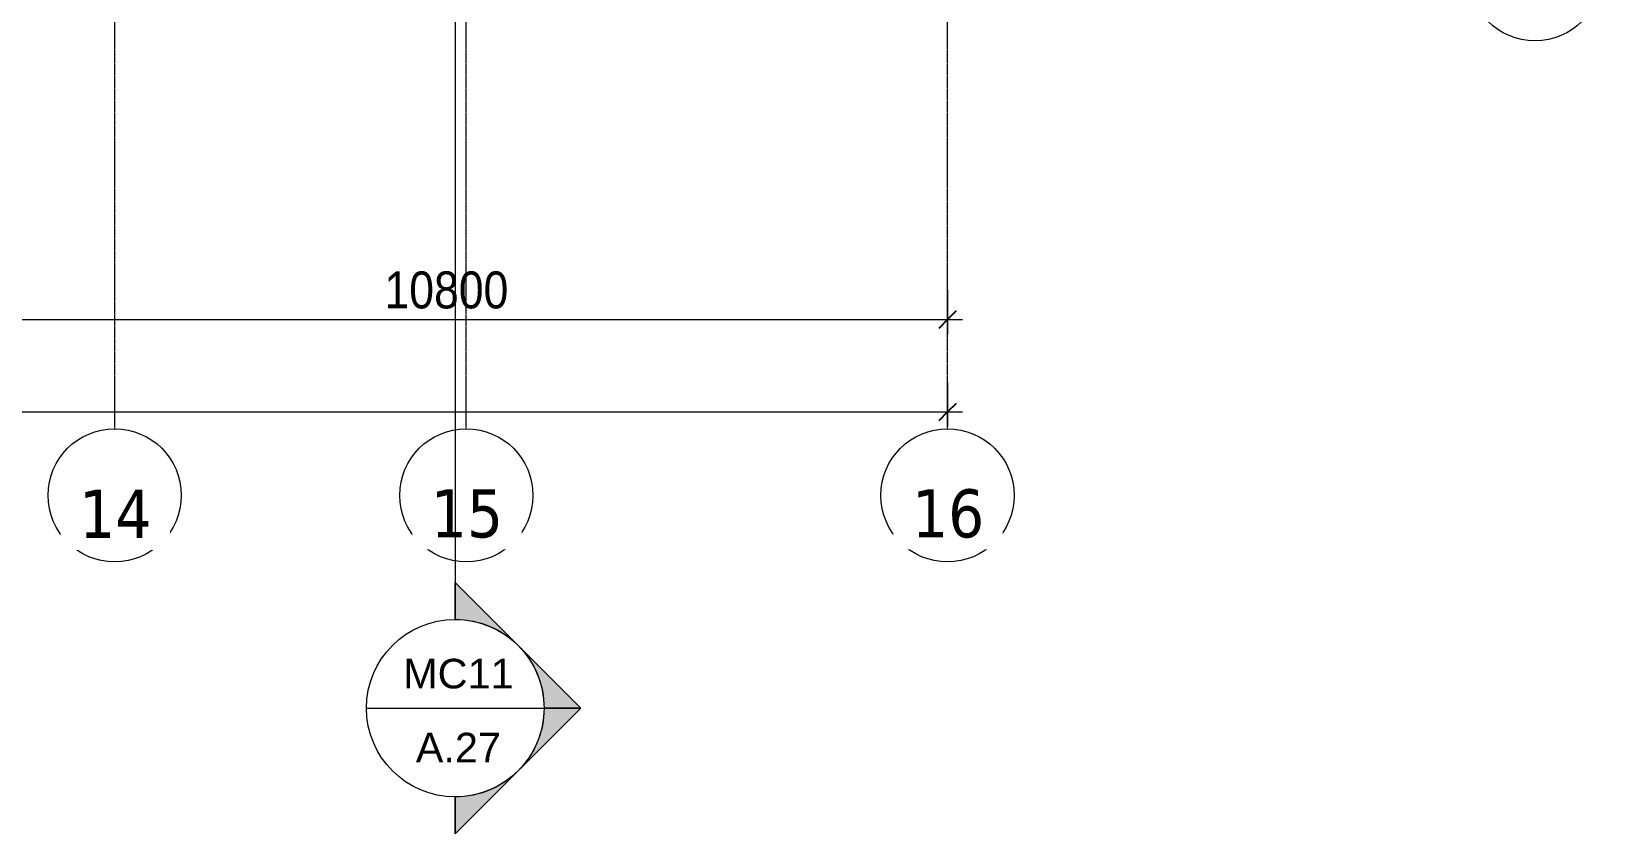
# Model space of a CAD drawing. Header units: millimetres. Extents: x 25998 to 252958, y -15958 to 83425.
# Drawn here: x 117353 to 134321, y 7940 to 16618 of the extents above; entities that cross this region are included whole.
import ezdxf

# ---------------------------------------------------------------- set-up
doc = ezdxf.new("R2010")
doc.units = ezdxf.units.MM
doc.linetypes.add('Dash Dot 3_16_', pattern=[7.9375, 4.7625, -1.5875, 0, -1.5875])
doc.linetypes.add('Grid Line', pattern=[22.225, 12.7, -3.175, 3.175, -3.175])
for name, color, linetype, lineweight in [('A-ANNO-DIMS', 211, 'Continuous', 9), ('A-ANNO-DIMS-160', 211, 'Continuous', 9), ('G-ANNO-SYMB', 111, 'Continuous', 9), ('G-ANNO-SYMB-1', 111, 'Dash Dot 3_16_', 18), ('S-GRID-1', 1, 'Grid Line', 9), ('S-GRID-IDEN', 1, 'Continuous', 9)]:
    doc.layers.add(name, color=color, linetype=linetype, lineweight=lineweight)
doc.styles.add('Arial_2', font='arial_0.ttf', dxfattribs={"height": 320})
doc.styles.add('Tahoma_B', font='tahomabd_0.ttf', dxfattribs={"height": 520})
doc.styles.add('UTM Avo', font='UTM Avo.ttf', dxfattribs={"width": 0.9, "height": 400})
doc.dimstyles.new('1_Dim_chi_tiet_2_5', dxfattribs={"dimscale": 304.8, "dimtxt": 399.720379, "dimasz": 0.629921, "dimexe": 0.524934, "dimexo": 0.0625, "dimgap": 0.052493, "dimtad": 1, "dimdec": 0, "dimrnd": 5, "dimzin": 0, "dimdsep": 46, "dimtxsty": 'UTM Avo', "dimblk1": 'OBLIQUE', "dimblk2": 'OBLIQUE', "dimsah": 1, "dimcen": 0.09, "dimdle": 0.524934, "dimazin": 0, "dimtfac": 1, "dimtdec": 4, "dimtix": 1, "dimtmove": 0, "dimatfit": 3, "dimfxl": 1.049869, "dimfxlon": 1, "dimtvp": 1, "dimtolj": 1, "dimtzin": 0, "dimarcsym": 2})

# ---------------------------------------------------------------- blocks, each defined once
blk = doc.blocks.new('Grid - M_Grid Head - Circle-353313-TKCS_MB TẦNG HẦM')
at = {"layer": 'S-GRID-IDEN'}
blk.add_circle((0, 0), 4.5, dxfattribs=at)
blk = doc.blocks.new('Section - M_Section Head - Filled-352373-TKCS_MB TẦNG HẦM')
at = {"layer": 'G-ANNO-SYMB'}
h = blk.add_hatch(color=256, dxfattribs=at)
edge = h.paths.add_edge_path()
edge.add_line((-6, 8.49), (-6, 6))
edge.add_arc((-6, 0), 6, 90, 135)
edge.add_line((-10.24, 4.24), (-6, 8.49))
h = blk.add_hatch(color=256, dxfattribs=at)
edge = h.paths.add_edge_path()
edge.add_line((-6, 8.49), (-1.76, 4.24))
edge.add_arc((-6, 0), 6, 45, 90)
edge.add_line((-6, 6), (-6, 8.49))
h = blk.add_hatch(color=256, dxfattribs=at)
edge = h.paths.add_edge_path()
edge.add_line((-14.49, 0), (-10.24, 4.24))
edge.add_arc((-6, 0), 6, 135, 180)
edge.add_line((-12, 0), (-14.49, 0))
h = blk.add_hatch(color=256, dxfattribs=at)
edge = h.paths.add_edge_path()
edge.add_line((2.49, 0), (0, 0))
edge.add_arc((-6, 0), 6, 360, 405)
edge.add_line((-1.76, 4.24), (2.49, 0))
for p, q in [((-6, 8.49), (-14.49, 0)), ((-6, 8.49), (-10.24, 4.24)), ((-6, 8.49), (2.49, 0)), ((-6, 6), (-6, 8.49)), ((-6, 8.49), (-6, 6)), ((-1.76, 4.24), (-6, 8.49)), ((-10.24, 4.24), (-14.49, 0)), ((2.49, 0), (-1.76, 4.24)), ((-14.49, 0), (-12, 0)), ((0, 0), (2.49, 0)), ((-12, 0), (-14.49, 0)), ((0, 0), (2.49, 0))]:
    blk.add_line(p, q, dxfattribs=at)
for start, end in [(360, 180), (90, 135), (45, 90), (135, 180), (360, 45), (180, 360)]:
    blk.add_arc((-6, 0), 6, start, end, dxfattribs=at)
blk = doc.blocks.new('DIMBLOCK44-TKCS_MB TẦNG HẦM')
at = {"layer": 'A-ANNO-DIMS-160'}
for p, q in [((116453, 13821), (116453, 13341)), ((116453, 13501), (116453, 13821)), ((127253, 13821), (127253, 13341)), ((127253, 13501), (127253, 13821)), ((116453, 13501), (127413, 13501))]:
    blk.add_line(p, q, dxfattribs=at)
at = {"layer": 'A-ANNO-DIMS-160', "lineweight": 25}
for p, q in [((116453, 13501), (116549, 13597)), ((127253, 13501), (127349, 13597)), ((116453, 13501), (116357, 13405)), ((127253, 13501), (127157, 13405))]:
    blk.add_line(p, q, dxfattribs=at)
at = {"layer": 'A-ANNO-DIMS-160', "color": 0, "insert": (121168, 14021), "char_height": 400, "width": 1643.29, "attachment_point": 1, "line_spacing_factor": 1.110334, "style": 'UTM Avo'}
blk.add_mtext('10800', dxfattribs=at)
blk = doc.blocks.new('_Oblique')
at = {"color": 0, "linetype": 'ByBlock', "lineweight": -2}
blk.add_line((-0.5, -0.5), (0.5, 0.5), dxfattribs=at)
blk = doc.blocks.new('DIMBLOCK45-TKCS_MB TẦNG HẦM')
at = {"layer": 'A-ANNO-DIMS-160'}
for p, q in [((33653, 12821), (33653, 12341)), ((33653, 12501), (33653, 12821)), ((127253, 12821), (127253, 12341)), ((127253, 12501), (127253, 12821)), ((33493, 12501), (127413, 12501))]:
    blk.add_line(p, q, dxfattribs=at)
at = {"layer": 'A-ANNO-DIMS-160', "lineweight": 25}
for p, q in [((33653, 12501), (33749, 12597)), ((127253, 12501), (127349, 12597)), ((33653, 12501), (33557, 12405)), ((127253, 12501), (127157, 12405))]:
    blk.add_line(p, q, dxfattribs=at)
at = {"layer": 'A-ANNO-DIMS-160', "color": 0, "insert": (79768, 13021), "char_height": 400, "width": 1643.29, "attachment_point": 1, "line_spacing_factor": 1.110334, "style": 'UTM Avo'}
blk.add_mtext('93600', dxfattribs=at)

msp = doc.modelspace()

# ---------------------------------------------------------------- linework, layer by layer
at = {"layer": 'G-ANNO-SYMB'}
msp.add_line((120972.6, 9297.4), (122892.6, 9297.4), dxfattribs=at)
at = {"layer": 'S-GRID-1'}
for p, q in [((118252.6, 16318.9), (118252.6, 77184.9)), ((122052.6, 16318.9), (122052.6, 77184.9)), ((127252.6, 16318.9), (127252.6, 77184.9)), ((118252.6, 12318.9), (118252.6, 16318.9)), ((122052.6, 12318.9), (122052.6, 16318.9)), ((127252.6, 12318.9), (127252.6, 16318.9))]:
    msp.add_line(p, q, dxfattribs=at)

# ---------------------------------------------------------------- block references
at = {"layer": 'G-ANNO-SYMB', "extrusion": (0, 0, -1), "xscale": 159.9999999999999, "yscale": 159.9999999999999, "zscale": 159.9999999999999, "rotation": 90.00000000000053}
msp.add_blockref('Section - M_Section Head - Filled-352373-TKCS_MB TẦNG HẦM', (-121932.6, 10257.4), dxfattribs=at)
at = {"layer": 'S-GRID-IDEN', "xscale": 159.9999999999999, "yscale": 159.9999999999999, "zscale": 159.9999999999999, "rotation": 89.99999999999982}
msp.add_blockref('Grid - M_Grid Head - Circle-353313-TKCS_MB TẦNG HẦM', (133600.9, 17236.9), dxfattribs=at)
at = {"layer": 'S-GRID-IDEN', "xscale": 159.9999999999999, "yscale": 159.9999999999999, "zscale": 159.9999999999999}
for p in [(118252.6, 11598.9), (122052.6, 11598.9), (127252.6, 11598.9)]:
    msp.add_blockref('Grid - M_Grid Head - Circle-353313-TKCS_MB TẦNG HẦM', p, dxfattribs=at)

# ---------------------------------------------------------------- texts
at = {"layer": 'G-ANNO-SYMB', "char_height": 320, "attachment_point": 5, "line_spacing_factor": 0.936439, "style": 'Arial_2'}
for s, insert, width in [('\\pt2032,4064,6096,8128,10160,12192,14224,16256,18288,20320,22352,24384,26416,28448,30480,32512,34544,36576,38608,40640,42672,44704,46736,48768,50800,52832,54864,56896,58928,60960,62992,65024;MC11', (121966.6, 9668.5), 1217.6), ('\\pt2032,4064,6096,8128,10160,12192,14224,16256,18288,20320,22352,24384,26416,28448,30480,32512,34544,36576,38608,40640,42672,44704,46736,48768,50800,52832,54864,56896,58928,60960,62992,65024;A.27', (121966.6, 8870.3), 952)]:
    msp.add_mtext(s, dxfattribs=dict(at, insert=insert, width=width))

# ---------------------------------------------------------------- dimensions: what is measured, and where the dimension line sits
at = {"layer": 'A-ANNO-DIMS'}
for base, p1, p2, override, picture, middle in [((127252.6, 13501.2), (116452.6, 13821.2), (127252.6, 13821.2), {"dimpost": '<>', "dimfxl": 10800}, 'DIMBLOCK44-TKCS_MB TẦNG HẦM', (121852.6, 13724.2)), ((127252.6, 12501.2), (33652.6, 12821.2), (127252.6, 12821.2), {"dimpost": '<>', "dimfxl": 93600}, 'DIMBLOCK45-TKCS_MB TẦNG HẦM', (80452.6, 12724.2))]:
    dim = msp.add_linear_dim(base=base, p1=p1, p2=p2, dimstyle='1_Dim_chi_tiet_2_5', override=override, dxfattribs=at)
    dim.commit()
    dim.dimension.update_dxf_attribs({"geometry": picture, "text_midpoint": middle})

# ---------------------------------------------------------------- next in the draw order: texts
at = {"layer": 'S-GRID-IDEN', "char_height": 520, "width": 921.6, "attachment_point": 5, "line_spacing_factor": 0.996129, "style": 'Tahoma_B', "bg_fill": 3, "box_fill_scale": 1.25, "bg_fill_color": 256, "bg_fill_true_color": 13158600, "bg_fill_transparency": 0}
for s, insert in [('\\pt2031.9988,4063.9976,6096.0016,8128.0004,10159.9992,12191.998,14224.002,16256.0008,18287.9996,20319.9984,22352.0024,24384.0012,26416,28447.9988,30479.9976,32512.0016,34544.0004,36575.9992,38607.998,40640.002,42672.0008,44703.9996,46735.9984,48768.0024,50800.0012,52832,54863.9988,56895.9976,58928.0016,60960.0004,62991.9992,65023.998;14', (118259.3, 11399.1)), ('\\pt2031.9988,4063.9976,6096.0016,8128.0004,10159.9992,12191.998,14224.002,16256.0008,18287.9996,20319.9984,22352.0024,24384.0012,26416,28447.9988,30479.9976,32512.0016,34544.0004,36575.9992,38607.998,40640.002,42672.0008,44703.9996,46735.9984,48768.0024,50800.0012,52832,54863.9988,56895.9976,58928.0016,60960.0004,62991.9992,65023.998;15', (122059.3, 11399.1)), ('\\pt2031.9988,4063.9976,6096.0016,8128.0004,10159.9992,12191.998,14224.002,16256.0008,18287.9996,20319.9984,22352.0024,24384.0012,26416,28447.9988,30479.9976,32512.0016,34544.0004,36575.9992,38607.998,40640.002,42672.0008,44703.9996,46735.9984,48768.0024,50800.0012,52832,54863.9988,56895.9976,58928.0016,60960.0004,62991.9992,65023.998;16', (127259.3, 11399.1))]:
    msp.add_mtext(s, dxfattribs=dict(at, insert=insert))

# ---------------------------------------------------------------- next in the draw order: linework, layer by layer
at = {"layer": 'G-ANNO-SYMB-1'}
msp.add_line((121932.6, 83043.8), (121932.6, 10257.4), dxfattribs=at)

doc.saveas('drawing.dxf')
